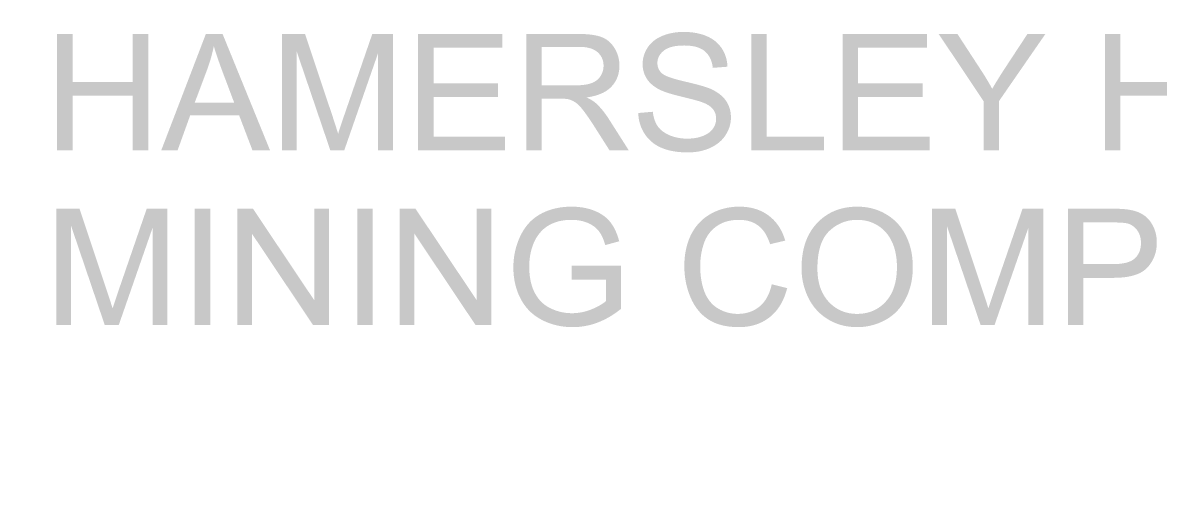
# Paper-space layout 'A2' of a CAD drawing. Header units: millimetres. Extents: x 0 to 594, y 0 to 420.
# Drawn here: x 499.48 to 515.32, y 25.73 to 32.16 of the extents above; entities that cross this region are included whole.
import ezdxf
from ezdxf.enums import TextEntityAlignment as Align

# ---------------------------------------------------------------- set-up
doc = ezdxf.new("R2010")
doc.units = ezdxf.units.MM
doc.header["$MEASUREMENT"] = 0
doc.layers.add('G_Border', color=7, linetype='Continuous', lineweight=18)
doc.styles.add('Style-ISO3098B', font='ISO3098B.shx')
doc.linetypes.add('Optic Underground', pattern='A,-118.110236,216.535433,-118.110236,216.535433,-216.535433,[1,dgnlstyle.shx,S=1.562305,R=0,X=0,Y=0],-98.425197', length=984.251969)

# ---------------------------------------------------------------- blocks, each defined once
blk = doc.blocks.new('*U4')
at = {"layer": 'G_Border', "linetype": 'Continuous', "lineweight": 25}
h = blk.add_hatch(color=230, dxfattribs=at)
edge = h.paths.add_edge_path()
edge.add_line((-10.634, -1.126), (-10.348, -1.126))
edge.add_line((-10.348, -1.126), (-10.348, 0.789))
edge.add_line((-10.348, 0.789), (-9.697, -1.126))
edge.add_line((-9.697, -1.126), (-9.428, -1.126))
edge.add_line((-9.428, -1.126), (-8.772, 0.757))
edge.add_line((-8.772, 0.757), (-8.772, -1.126))
edge.add_line((-8.772, -1.126), (-8.485, -1.126))
edge.add_line((-8.485, -1.126), (-8.485, 1.124))
edge.add_line((-8.485, 1.124), (-8.886, 1.124))
edge.add_line((-8.886, 1.124), (-9.426, -0.442))
edge.add_spline(control_points=[(-9.426, -0.442), (-9.508, -0.68), (-9.546, -0.803)], knot_values=[0, 0, 0, 1, 1, 1], degree=2, periodic=0)
edge.add_spline(control_points=[(-9.546, -0.803), (-9.58, -0.692), (-9.654, -0.469)], knot_values=[0, 0, 0, 1, 1, 1], degree=2, periodic=0)
edge.add_line((-9.654, -0.469), (-10.187, 1.124))
edge.add_line((-10.187, 1.124), (-10.634, 1.124))
edge.add_line((-10.634, 1.124), (-10.634, -1.126))
at = {"layer": 'G_Border', "linetype": 'Continuous', "lineweight": 25, "extrusion": (0, 0, -1)}
for points in [[(5.363, -1.126), (5.363, 1.124), (5.647, 1.124), (5.647, -0.643), (6.831, 1.124), (7.136, 1.124), (7.136, -1.126), (6.851, -1.126), (6.851, 0.641), (5.667, -1.126)], [(2.219, -1.126), (2.219, 1.124), (2.504, 1.124), (2.504, -0.643), (3.688, 1.124), (3.992, 1.124), (3.992, -1.126), (3.708, -1.126), (3.708, 0.641), (2.524, -1.126)]]:
    blk.add_hatch(color=230, dxfattribs=at).paths.add_polyline_path(points)
at = {"layer": 'G_Border', "linetype": 'Continuous', "lineweight": 25}
h = blk.add_hatch(color=230, dxfattribs=at)
edge = h.paths.add_edge_path()
edge.add_line((-0.665, -0.245), (-0.005, -0.245))
edge.add_line((-0.005, -0.245), (-0.005, -0.662))
edge.add_spline(control_points=[(-0.005, -0.662), (-0.1, -0.746), (-0.284, -0.821)], knot_values=[0, 0, 0, 1, 1, 1], degree=2, periodic=0)
edge.add_spline(control_points=[(-0.284, -0.821), (-0.468, -0.895), (-0.662, -0.895)], knot_values=[0, 0, 0, 1, 1, 1], degree=2, periodic=0)
edge.add_spline(control_points=[(-0.662, -0.895), (-0.884, -0.895), (-1.082, -0.797)], knot_values=[0, 0, 0, 1, 1, 1], degree=2, periodic=0)
edge.add_spline(control_points=[(-1.082, -0.797), (-1.28, -0.698), (-1.383, -0.496)], knot_values=[0, 0, 0, 1, 1, 1], degree=2, periodic=0)
edge.add_spline(control_points=[(-1.383, -0.496), (-1.487, -0.293), (-1.487, 0.007)], knot_values=[0, 0, 0, 1, 1, 1], degree=2, periodic=0)
edge.add_spline(control_points=[(-1.487, 0.007), (-1.487, 0.251), (-1.401, 0.46)], knot_values=[0, 0, 0, 1, 1, 1], degree=2, periodic=0)
edge.add_spline(control_points=[(-1.401, 0.46), (-1.35, 0.581), (-1.259, 0.682)], knot_values=[0, 0, 0, 1, 1, 1], degree=2, periodic=0)
edge.add_spline(control_points=[(-1.259, 0.682), (-1.168, 0.783), (-1.019, 0.846)], knot_values=[0, 0, 0, 1, 1, 1], degree=2, periodic=0)
edge.add_spline(control_points=[(-1.019, 0.846), (-0.87, 0.908), (-0.666, 0.908)], knot_values=[0, 0, 0, 1, 1, 1], degree=2, periodic=0)
edge.add_spline(control_points=[(-0.666, 0.908), (-0.496, 0.908), (-0.356, 0.849)], knot_values=[0, 0, 0, 1, 1, 1], degree=2, periodic=0)
edge.add_spline(control_points=[(-0.356, 0.849), (-0.217, 0.789), (-0.142, 0.691)], knot_values=[0, 0, 0, 1, 1, 1], degree=2, periodic=0)
edge.add_spline(control_points=[(-0.142, 0.691), (-0.066, 0.593), (-0.016, 0.421)], knot_values=[0, 0, 0, 1, 1, 1], degree=2, periodic=0)
edge.add_line((-0.016, 0.421), (0.253, 0.494))
edge.add_spline(control_points=[(0.253, 0.494), (0.194, 0.722), (0.082, 0.863)], knot_values=[0, 0, 0, 1, 1, 1], degree=2, periodic=0)
edge.add_spline(control_points=[(0.082, 0.863), (-0.03, 1.005), (-0.227, 1.084)], knot_values=[0, 0, 0, 1, 1, 1], degree=2, periodic=0)
edge.add_spline(control_points=[(-0.227, 1.084), (-0.424, 1.163), (-0.668, 1.163)], knot_values=[0, 0, 0, 1, 1, 1], degree=2, periodic=0)
edge.add_spline(control_points=[(-0.668, 1.163), (-1.004, 1.163), (-1.261, 1.025)], knot_values=[0, 0, 0, 1, 1, 1], degree=2, periodic=0)
edge.add_spline(control_points=[(-1.261, 1.025), (-1.519, 0.887), (-1.656, 0.602)], knot_values=[0, 0, 0, 1, 1, 1], degree=2, periodic=0)
edge.add_spline(control_points=[(-1.656, 0.602), (-1.794, 0.317), (-1.794, -0.011)], knot_values=[0, 0, 0, 1, 1, 1], degree=2, periodic=0)
edge.add_spline(control_points=[(-1.794, -0.011), (-1.794, -0.343), (-1.656, -0.611)], knot_values=[0, 0, 0, 1, 1, 1], degree=2, periodic=0)
edge.add_spline(control_points=[(-1.656, -0.611), (-1.518, -0.88), (-1.247, -1.022)], knot_values=[0, 0, 0, 1, 1, 1], degree=2, periodic=0)
edge.add_spline(control_points=[(-1.247, -1.022), (-0.976, -1.164), (-0.645, -1.164)], knot_values=[0, 0, 0, 1, 1, 1], degree=2, periodic=0)
edge.add_spline(control_points=[(-0.645, -1.164), (-0.399, -1.164), (-0.166, -1.076)], knot_values=[0, 0, 0, 1, 1, 1], degree=2, periodic=0)
edge.add_spline(control_points=[(-0.166, -1.076), (0.067, -0.988), (0.286, -0.813)], knot_values=[0, 0, 0, 1, 1, 1], degree=2, periodic=0)
edge.add_line((0.286, -0.813), (0.286, 0.021))
edge.add_line((0.286, 0.021), (-0.665, 0.021))
edge.add_line((-0.665, 0.021), (-0.665, -0.245))
h = blk.add_hatch(color=230, dxfattribs=at)
edge = h.paths.add_edge_path()
edge.add_spline(control_points=[(3.204, -0.336), (3.142, -0.62), (2.969, -0.764)], knot_values=[0, 0, 0, 1, 1, 1], degree=2, periodic=0)
edge.add_spline(control_points=[(2.969, -0.764), (2.795, -0.908), (2.545, -0.908)], knot_values=[0, 0, 0, 1, 1, 1], degree=2, periodic=0)
edge.add_spline(control_points=[(2.545, -0.908), (2.34, -0.908), (2.163, -0.803)], knot_values=[0, 0, 0, 1, 1, 1], degree=2, periodic=0)
edge.add_spline(control_points=[(2.163, -0.803), (1.987, -0.697), (1.903, -0.483)], knot_values=[0, 0, 0, 1, 1, 1], degree=2, periodic=0)
edge.add_spline(control_points=[(1.903, -0.483), (1.82, -0.269), (1.82, 0.018)], knot_values=[0, 0, 0, 1, 1, 1], degree=2, periodic=0)
edge.add_spline(control_points=[(1.82, 0.018), (1.82, 0.24), (1.89, 0.45)], knot_values=[0, 0, 0, 1, 1, 1], degree=2, periodic=0)
edge.add_spline(control_points=[(1.89, 0.45), (1.961, 0.659), (2.135, 0.783)], knot_values=[0, 0, 0, 1, 1, 1], degree=2, periodic=0)
edge.add_spline(control_points=[(2.135, 0.783), (2.309, 0.908), (2.569, 0.908)], knot_values=[0, 0, 0, 1, 1, 1], degree=2, periodic=0)
edge.add_spline(control_points=[(2.569, 0.908), (2.795, 0.908), (2.944, 0.796)], knot_values=[0, 0, 0, 1, 1, 1], degree=2, periodic=0)
edge.add_spline(control_points=[(2.944, 0.796), (3.093, 0.684), (3.171, 0.438)], knot_values=[0, 0, 0, 1, 1, 1], degree=2, periodic=0)
edge.add_line((3.171, 0.438), (3.464, 0.507))
edge.add_spline(control_points=[(3.464, 0.507), (3.374, 0.819), (3.143, 0.991)], knot_values=[0, 0, 0, 1, 1, 1], degree=2, periodic=0)
edge.add_spline(control_points=[(3.143, 0.991), (2.913, 1.163), (2.575, 1.163)], knot_values=[0, 0, 0, 1, 1, 1], degree=2, periodic=0)
edge.add_spline(control_points=[(2.575, 1.163), (2.277, 1.163), (2.029, 1.027)], knot_values=[0, 0, 0, 1, 1, 1], degree=2, periodic=0)
edge.add_spline(control_points=[(2.029, 1.027), (1.781, 0.891), (1.647, 0.63)], knot_values=[0, 0, 0, 1, 1, 1], degree=2, periodic=0)
edge.add_spline(control_points=[(1.647, 0.63), (1.513, 0.368), (1.513, 0.016)], knot_values=[0, 0, 0, 1, 1, 1], degree=2, periodic=0)
edge.add_spline(control_points=[(1.513, 0.016), (1.513, -0.306), (1.632, -0.587)], knot_values=[0, 0, 0, 1, 1, 1], degree=2, periodic=0)
edge.add_spline(control_points=[(1.632, -0.587), (1.751, -0.868), (1.978, -1.016)], knot_values=[0, 0, 0, 1, 1, 1], degree=2, periodic=0)
edge.add_spline(control_points=[(1.978, -1.016), (2.206, -1.164), (2.57, -1.164)], knot_values=[0, 0, 0, 1, 1, 1], degree=2, periodic=0)
edge.add_spline(control_points=[(2.57, -1.164), (2.922, -1.164), (3.165, -0.971)], knot_values=[0, 0, 0, 1, 1, 1], degree=2, periodic=0)
edge.add_spline(control_points=[(3.165, -0.971), (3.408, -0.779), (3.502, -0.411)], knot_values=[0, 0, 0, 1, 1, 1], degree=2, periodic=0)
edge.add_line((3.502, -0.411), (3.204, -0.336))
h = blk.add_hatch(color=230, dxfattribs=at)
edge = h.paths.add_edge_path()
edge.add_spline(control_points=[(3.78, -0.03), (3.78, -0.326), (3.909, -0.592)], knot_values=[0, 0, 0, 1, 1, 1], degree=2, periodic=0)
edge.add_spline(control_points=[(3.909, -0.592), (4.038, -0.857), (4.288, -1.011)], knot_values=[0, 0, 0, 1, 1, 1], degree=2, periodic=0)
edge.add_spline(control_points=[(4.288, -1.011), (4.538, -1.164), (4.856, -1.164)], knot_values=[0, 0, 0, 1, 1, 1], degree=2, periodic=0)
edge.add_spline(control_points=[(4.856, -1.164), (5.149, -1.164), (5.402, -1.025)], knot_values=[0, 0, 0, 1, 1, 1], degree=2, periodic=0)
edge.add_spline(control_points=[(5.402, -1.025), (5.656, -0.886), (5.794, -0.616)], knot_values=[0, 0, 0, 1, 1, 1], degree=2, periodic=0)
edge.add_spline(control_points=[(5.794, -0.616), (5.932, -0.346), (5.932, -0.004)], knot_values=[0, 0, 0, 1, 1, 1], degree=2, periodic=0)
edge.add_spline(control_points=[(5.932, -0.004), (5.932, 0.333), (5.801, 0.599)], knot_values=[0, 0, 0, 1, 1, 1], degree=2, periodic=0)
edge.add_spline(control_points=[(5.801, 0.599), (5.669, 0.866), (5.419, 1.014)], knot_values=[0, 0, 0, 1, 1, 1], degree=2, periodic=0)
edge.add_spline(control_points=[(5.419, 1.014), (5.169, 1.163), (4.857, 1.163)], knot_values=[0, 0, 0, 1, 1, 1], degree=2, periodic=0)
edge.add_spline(control_points=[(4.857, 1.163), (4.382, 1.163), (4.081, 0.846)], knot_values=[0, 0, 0, 1, 1, 1], degree=2, periodic=0)
edge.add_spline(control_points=[(4.081, 0.846), (3.78, 0.53), (3.78, -0.03)], knot_values=[0, 0, 0, 1, 1, 1], degree=2, periodic=0)
edge = h.paths.add_edge_path(flags=16)
edge.add_spline(control_points=[(4.087, -0.034), (4.087, 0.474), (4.315, 0.691)], knot_values=[0, 0, 0, 1, 1, 1], degree=2, periodic=0)
edge.add_spline(control_points=[(4.315, 0.691), (4.543, 0.908), (4.859, 0.908)], knot_values=[0, 0, 0, 1, 1, 1], degree=2, periodic=0)
edge.add_spline(control_points=[(4.859, 0.908), (5.082, 0.908), (5.26, 0.795)], knot_values=[0, 0, 0, 1, 1, 1], degree=2, periodic=0)
edge.add_spline(control_points=[(5.26, 0.795), (5.439, 0.682), (5.532, 0.477)], knot_values=[0, 0, 0, 1, 1, 1], degree=2, periodic=0)
edge.add_spline(control_points=[(5.532, 0.477), (5.625, 0.273), (5.625, -0.002)], knot_values=[0, 0, 0, 1, 1, 1], degree=2, periodic=0)
edge.add_spline(control_points=[(5.625, -0.002), (5.625, -0.436), (5.408, -0.672)], knot_values=[0, 0, 0, 1, 1, 1], degree=2, periodic=0)
edge.add_spline(control_points=[(5.408, -0.672), (5.191, -0.908), (4.854, -0.908)], knot_values=[0, 0, 0, 1, 1, 1], degree=2, periodic=0)
edge.add_spline(control_points=[(4.854, -0.908), (4.524, -0.908), (4.306, -0.675)], knot_values=[0, 0, 0, 1, 1, 1], degree=2, periodic=0)
edge.add_spline(control_points=[(4.306, -0.675), (4.087, -0.441), (4.087, -0.034)], knot_values=[0, 0, 0, 1, 1, 1], degree=2, periodic=0)
h = blk.add_hatch(color=230, dxfattribs=at)
edge = h.paths.add_edge_path()
edge.add_line((6.306, -1.126), (6.592, -1.126))
edge.add_line((6.592, -1.126), (6.592, 0.789))
edge.add_line((6.592, 0.789), (7.244, -1.126))
edge.add_line((7.244, -1.126), (7.512, -1.126))
edge.add_line((7.512, -1.126), (8.168, 0.757))
edge.add_line((8.168, 0.757), (8.168, -1.126))
edge.add_line((8.168, -1.126), (8.455, -1.126))
edge.add_line((8.455, -1.126), (8.455, 1.124))
edge.add_line((8.455, 1.124), (8.055, 1.124))
edge.add_line((8.055, 1.124), (7.514, -0.442))
edge.add_spline(control_points=[(7.514, -0.442), (7.432, -0.68), (7.394, -0.803)], knot_values=[0, 0, 0, 1, 1, 1], degree=2, periodic=0)
edge.add_spline(control_points=[(7.394, -0.803), (7.36, -0.692), (7.286, -0.469)], knot_values=[0, 0, 0, 1, 1, 1], degree=2, periodic=0)
edge.add_line((7.286, -0.469), (6.753, 1.124))
edge.add_line((6.753, 1.124), (6.306, 1.124))
edge.add_line((6.306, 1.124), (6.306, -1.126))
h = blk.add_hatch(color=230, dxfattribs=at)
edge = h.paths.add_edge_path()
edge.add_spline(control_points=[(9.809, -0.212), (10.286, -0.212), (10.469, -0.013)], knot_values=[0, 0, 0, 1, 1, 1], degree=2, periodic=0)
edge.add_spline(control_points=[(10.469, -0.013), (10.652, 0.186), (10.652, 0.473)], knot_values=[0, 0, 0, 1, 1, 1], degree=2, periodic=0)
edge.add_spline(control_points=[(10.652, 0.473), (10.652, 0.64), (10.583, 0.78)], knot_values=[0, 0, 0, 1, 1, 1], degree=2, periodic=0)
edge.add_spline(control_points=[(10.583, 0.78), (10.515, 0.92), (10.403, 0.997)], knot_values=[0, 0, 0, 1, 1, 1], degree=2, periodic=0)
edge.add_spline(control_points=[(10.403, 0.997), (10.291, 1.075), (10.125, 1.102)], knot_values=[0, 0, 0, 1, 1, 1], degree=2, periodic=0)
edge.add_spline(control_points=[(10.125, 1.102), (10.007, 1.124), (9.782, 1.124)], knot_values=[0, 0, 0, 1, 1, 1], degree=2, periodic=0)
edge.add_line((9.782, 1.124), (8.933, 1.124))
edge.add_line((8.933, 1.124), (8.933, -1.126))
edge.add_line((8.933, -1.126), (9.232, -1.126))
edge.add_line((9.232, -1.126), (9.232, -0.212))
edge.add_line((9.232, -0.212), (9.809, -0.212))
edge = h.paths.add_edge_path(flags=16)
edge.add_spline(control_points=[(9.807, 0.858), (10.01, 0.858), (10.085, 0.838)], knot_values=[0, 0, 0, 1, 1, 1], degree=2, periodic=0)
edge.add_spline(control_points=[(10.085, 0.838), (10.202, 0.806), (10.273, 0.705)], knot_values=[0, 0, 0, 1, 1, 1], degree=2, periodic=0)
edge.add_spline(control_points=[(10.273, 0.705), (10.345, 0.605), (10.345, 0.463)], knot_values=[0, 0, 0, 1, 1, 1], degree=2, periodic=0)
edge.add_spline(control_points=[(10.345, 0.463), (10.345, 0.269), (10.223, 0.161)], knot_values=[0, 0, 0, 1, 1, 1], degree=2, periodic=0)
edge.add_spline(control_points=[(10.223, 0.161), (10.102, 0.054), (9.813, 0.054)], knot_values=[0, 0, 0, 1, 1, 1], degree=2, periodic=0)
edge.add_line((9.813, 0.054), (9.232, 0.054))
edge.add_line((9.232, 0.054), (9.232, 0.858))
edge.add_line((9.232, 0.858), (9.807, 0.858))
at = {"layer": 'G_Border', "color": 230, "linetype": 'Continuous', "lineweight": 25, "extrusion": (0, 0, -1)}
for points in [[(7.956, -1.126), (7.657, -1.126), (7.956, 1.124), (7.657, 1.124)], [(4.812, -1.126), (4.514, -1.126), (4.812, 1.124), (4.514, 1.124)]]:
    blk.add_solid(points, dxfattribs=at)
blk = doc.blocks.new('*U5')
at = {"layer": 'G_Border', "linetype": 'Continuous', "lineweight": 25, "extrusion": (0, 0, -1)}
for points in [[(18.989, -1.126), (18.989, 1.124), (19.288, 1.124), (19.288, 0.199), (20.454, 0.199), (20.454, 1.124), (20.752, 1.124), (20.752, -1.126), (20.454, -1.126), (20.454, -0.066), (19.288, -0.066), (19.288, -1.126)], [(12.09, -1.126), (12.09, -0.86), (13.472, -0.86), (13.472, -0.096), (12.226, -0.096), (12.226, 0.17), (13.472, 0.17), (13.472, 0.858), (12.142, 0.858), (12.142, 1.124), (13.771, 1.124), (13.771, -1.126)], [(5.918, -1.126), (5.918, -0.86), (7.026, -0.86), (7.026, 1.124), (7.324, 1.124), (7.324, -1.126)], [(3.877, -1.126), (3.877, -0.86), (5.26, -0.86), (5.26, -0.096), (4.013, -0.096), (4.013, 0.17), (5.26, 0.17), (5.26, 0.858), (3.929, 0.858), (3.929, 1.124), (5.558, 1.124), (5.558, -1.126)], [(-1.278, -1.126), (-1.278, 1.124), (-0.979, 1.124), (-0.979, 0.199), (0.187, 0.199), (0.187, 1.124), (0.485, 1.124), (0.485, -1.126), (0.187, -1.126), (0.187, -0.066), (-0.979, -0.066), (-0.979, -1.126)]]:
    blk.add_hatch(color=230, dxfattribs=at).paths.add_polyline_path(points)
h = blk.add_hatch(color=230, dxfattribs=at)
h.paths.add_polyline_path([(16.633, -1.126), (17.552, 1.124), (17.875, 1.124), (18.739, -1.126), (18.423, -1.126), (18.177, -0.445), (17.233, -0.445), (16.973, -1.126)])
edge = h.paths.add_edge_path(flags=16)
edge.add_spline(control_points=[(17.563, 0.421), (17.668, 0.706), (17.721, 0.887)], knot_values=[0, 0, 0, 1, 1, 1], degree=2, periodic=0)
edge.add_spline(control_points=[(17.721, 0.887), (17.766, 0.671), (17.842, 0.457)], knot_values=[0, 0, 0, 1, 1, 1], degree=2, periodic=0)
edge.add_line((17.842, 0.457), (18.091, -0.204))
edge.add_line((18.091, -0.204), (17.327, -0.204))
edge.add_line((17.327, -0.204), (17.563, 0.421))
at = {"layer": 'G_Border', "linetype": 'Continuous', "lineweight": 25}
h = blk.add_hatch(color=230, dxfattribs=at)
edge = h.paths.add_edge_path()
edge.add_line((-16.405, -1.126), (-16.119, -1.126))
edge.add_line((-16.119, -1.126), (-16.119, 0.789))
edge.add_line((-16.119, 0.789), (-15.467, -1.126))
edge.add_line((-15.467, -1.126), (-15.199, -1.126))
edge.add_line((-15.199, -1.126), (-14.543, 0.757))
edge.add_line((-14.543, 0.757), (-14.543, -1.126))
edge.add_line((-14.543, -1.126), (-14.256, -1.126))
edge.add_line((-14.256, -1.126), (-14.256, 1.124))
edge.add_line((-14.256, 1.124), (-14.656, 1.124))
edge.add_line((-14.656, 1.124), (-15.197, -0.442))
edge.add_spline(control_points=[(-15.197, -0.442), (-15.278, -0.68), (-15.317, -0.803)], knot_values=[0, 0, 0, 1, 1, 1], degree=2, periodic=0)
edge.add_spline(control_points=[(-15.317, -0.803), (-15.351, -0.692), (-15.424, -0.469)], knot_values=[0, 0, 0, 1, 1, 1], degree=2, periodic=0)
edge.add_line((-15.424, -0.469), (-15.957, 1.124))
edge.add_line((-15.957, 1.124), (-16.405, 1.124))
edge.add_line((-16.405, 1.124), (-16.405, -1.126))
h = blk.add_hatch(color=230, dxfattribs=at)
edge = h.paths.add_edge_path()
edge.add_spline(control_points=[(-11.032, -0.126), (-10.916, -0.126), (-10.866, -0.137)], knot_values=[0, 0, 0, 1, 1, 1], degree=2, periodic=0)
edge.add_spline(control_points=[(-10.866, -0.137), (-10.797, -0.154), (-10.73, -0.197)], knot_values=[0, 0, 0, 1, 1, 1], degree=2, periodic=0)
edge.add_spline(control_points=[(-10.73, -0.197), (-10.663, -0.241), (-10.579, -0.348)], knot_values=[0, 0, 0, 1, 1, 1], degree=2, periodic=0)
edge.add_spline(control_points=[(-10.579, -0.348), (-10.495, -0.455), (-10.364, -0.658)], knot_values=[0, 0, 0, 1, 1, 1], degree=2, periodic=0)
edge.add_line((-10.364, -0.658), (-10.066, -1.126))
edge.add_line((-10.066, -1.126), (-9.694, -1.126))
edge.add_line((-9.694, -1.126), (-10.084, -0.514))
edge.add_spline(control_points=[(-10.084, -0.514), (-10.2, -0.334), (-10.33, -0.214)], knot_values=[0, 0, 0, 1, 1, 1], degree=2, periodic=0)
edge.add_spline(control_points=[(-10.33, -0.214), (-10.392, -0.159), (-10.51, -0.102)], knot_values=[0, 0, 0, 1, 1, 1], degree=2, periodic=0)
edge.add_spline(control_points=[(-10.51, -0.102), (-10.186, -0.058), (-10.031, 0.106)], knot_values=[0, 0, 0, 1, 1, 1], degree=2, periodic=0)
edge.add_spline(control_points=[(-10.031, 0.106), (-9.876, 0.27), (-9.876, 0.51)], knot_values=[0, 0, 0, 1, 1, 1], degree=2, periodic=0)
edge.add_spline(control_points=[(-9.876, 0.51), (-9.876, 0.696), (-9.97, 0.849)], knot_values=[0, 0, 0, 1, 1, 1], degree=2, periodic=0)
edge.add_spline(control_points=[(-9.97, 0.849), (-10.063, 1.003), (-10.22, 1.063)], knot_values=[0, 0, 0, 1, 1, 1], degree=2, periodic=0)
edge.add_spline(control_points=[(-10.22, 1.063), (-10.376, 1.124), (-10.677, 1.124)], knot_values=[0, 0, 0, 1, 1, 1], degree=2, periodic=0)
edge.add_line((-10.677, 1.124), (-11.675, 1.124))
edge.add_line((-11.675, 1.124), (-11.675, -1.126))
edge.add_line((-11.675, -1.126), (-11.377, -1.126))
edge.add_line((-11.377, -1.126), (-11.377, -0.126))
edge.add_line((-11.377, -0.126), (-11.032, -0.126))
edge = h.paths.add_edge_path(flags=16)
edge.add_spline(control_points=[(-10.665, 0.875), (-10.415, 0.875), (-10.299, 0.772)], knot_values=[0, 0, 0, 1, 1, 1], degree=2, periodic=0)
edge.add_spline(control_points=[(-10.299, 0.772), (-10.183, 0.669), (-10.183, 0.51)], knot_values=[0, 0, 0, 1, 1, 1], degree=2, periodic=0)
edge.add_spline(control_points=[(-10.183, 0.51), (-10.183, 0.401), (-10.243, 0.308)], knot_values=[0, 0, 0, 1, 1, 1], degree=2, periodic=0)
edge.add_spline(control_points=[(-10.243, 0.308), (-10.303, 0.215), (-10.418, 0.173)], knot_values=[0, 0, 0, 1, 1, 1], degree=2, periodic=0)
edge.add_spline(control_points=[(-10.418, 0.173), (-10.533, 0.131), (-10.737, 0.131)], knot_values=[0, 0, 0, 1, 1, 1], degree=2, periodic=0)
edge.add_line((-10.737, 0.131), (-11.377, 0.131))
edge.add_line((-11.377, 0.131), (-11.377, 0.875))
edge.add_line((-11.377, 0.875), (-10.665, 0.875))
h = blk.add_hatch(color=230, dxfattribs=at)
edge = h.paths.add_edge_path()
edge.add_spline(control_points=[(-9.511, -0.403), (-9.505, -0.628), (-9.387, -0.807)], knot_values=[0, 0, 0, 1, 1, 1], degree=2, periodic=0)
edge.add_spline(control_points=[(-9.387, -0.807), (-9.27, -0.986), (-9.063, -1.075)], knot_values=[0, 0, 0, 1, 1, 1], degree=2, periodic=0)
edge.add_spline(control_points=[(-9.063, -1.075), (-8.857, -1.164), (-8.551, -1.164)], knot_values=[0, 0, 0, 1, 1, 1], degree=2, periodic=0)
edge.add_spline(control_points=[(-8.551, -1.164), (-8.31, -1.164), (-8.117, -1.076)], knot_values=[0, 0, 0, 1, 1, 1], degree=2, periodic=0)
edge.add_spline(control_points=[(-8.117, -1.076), (-7.925, -0.988), (-7.822, -0.829)], knot_values=[0, 0, 0, 1, 1, 1], degree=2, periodic=0)
edge.add_spline(control_points=[(-7.822, -0.829), (-7.719, -0.67), (-7.719, -0.49)], knot_values=[0, 0, 0, 1, 1, 1], degree=2, periodic=0)
edge.add_spline(control_points=[(-7.719, -0.49), (-7.719, -0.309), (-7.812, -0.17)], knot_values=[0, 0, 0, 1, 1, 1], degree=2, periodic=0)
edge.add_spline(control_points=[(-7.812, -0.17), (-7.906, -0.032), (-8.102, 0.059)], knot_values=[0, 0, 0, 1, 1, 1], degree=2, periodic=0)
edge.add_spline(control_points=[(-8.102, 0.059), (-8.237, 0.12), (-8.602, 0.203)], knot_values=[0, 0, 0, 1, 1, 1], degree=2, periodic=0)
edge.add_spline(control_points=[(-8.602, 0.203), (-8.966, 0.285), (-9.053, 0.363)], knot_values=[0, 0, 0, 1, 1, 1], degree=2, periodic=0)
edge.add_spline(control_points=[(-9.053, 0.363), (-9.141, 0.441), (-9.141, 0.563)], knot_values=[0, 0, 0, 1, 1, 1], degree=2, periodic=0)
edge.add_spline(control_points=[(-9.141, 0.563), (-9.141, 0.703), (-9.016, 0.802)], knot_values=[0, 0, 0, 1, 1, 1], degree=2, periodic=0)
edge.add_spline(control_points=[(-9.016, 0.802), (-8.892, 0.901), (-8.621, 0.901)], knot_values=[0, 0, 0, 1, 1, 1], degree=2, periodic=0)
edge.add_spline(control_points=[(-8.621, 0.901), (-8.36, 0.901), (-8.227, 0.792)], knot_values=[0, 0, 0, 1, 1, 1], degree=2, periodic=0)
edge.add_spline(control_points=[(-8.227, 0.792), (-8.094, 0.682), (-8.07, 0.469)], knot_values=[0, 0, 0, 1, 1, 1], degree=2, periodic=0)
edge.add_line((-8.07, 0.469), (-7.786, 0.491))
edge.add_spline(control_points=[(-7.786, 0.491), (-7.793, 0.689), (-7.896, 0.845)], knot_values=[0, 0, 0, 1, 1, 1], degree=2, periodic=0)
edge.add_spline(control_points=[(-7.896, 0.845), (-8, 1.002), (-8.191, 1.083)], knot_values=[0, 0, 0, 1, 1, 1], degree=2, periodic=0)
edge.add_spline(control_points=[(-8.191, 1.083), (-8.383, 1.163), (-8.633, 1.163)], knot_values=[0, 0, 0, 1, 1, 1], degree=2, periodic=0)
edge.add_spline(control_points=[(-8.633, 1.163), (-8.861, 1.163), (-9.047, 1.086)], knot_values=[0, 0, 0, 1, 1, 1], degree=2, periodic=0)
edge.add_spline(control_points=[(-9.047, 1.086), (-9.233, 1.01), (-9.33, 0.861)], knot_values=[0, 0, 0, 1, 1, 1], degree=2, periodic=0)
edge.add_spline(control_points=[(-9.33, 0.861), (-9.427, 0.713), (-9.427, 0.543)], knot_values=[0, 0, 0, 1, 1, 1], degree=2, periodic=0)
edge.add_spline(control_points=[(-9.427, 0.543), (-9.427, 0.388), (-9.348, 0.262)], knot_values=[0, 0, 0, 1, 1, 1], degree=2, periodic=0)
edge.add_spline(control_points=[(-9.348, 0.262), (-9.269, 0.137), (-9.108, 0.053)], knot_values=[0, 0, 0, 1, 1, 1], degree=2, periodic=0)
edge.add_spline(control_points=[(-9.108, 0.053), (-8.983, -0.013), (-8.672, -0.088)], knot_values=[0, 0, 0, 1, 1, 1], degree=2, periodic=0)
edge.add_spline(control_points=[(-8.672, -0.088), (-8.36, -0.162), (-8.269, -0.198)], knot_values=[0, 0, 0, 1, 1, 1], degree=2, periodic=0)
edge.add_spline(control_points=[(-8.269, -0.198), (-8.127, -0.251), (-8.066, -0.33)], knot_values=[0, 0, 0, 1, 1, 1], degree=2, periodic=0)
edge.add_spline(control_points=[(-8.066, -0.33), (-8.005, -0.41), (-8.005, -0.515)], knot_values=[0, 0, 0, 1, 1, 1], degree=2, periodic=0)
edge.add_spline(control_points=[(-8.005, -0.515), (-8.005, -0.62), (-8.069, -0.708)], knot_values=[0, 0, 0, 1, 1, 1], degree=2, periodic=0)
edge.add_spline(control_points=[(-8.069, -0.708), (-8.133, -0.797), (-8.263, -0.847)], knot_values=[0, 0, 0, 1, 1, 1], degree=2, periodic=0)
edge.add_spline(control_points=[(-8.263, -0.847), (-8.394, -0.898), (-8.564, -0.898)], knot_values=[0, 0, 0, 1, 1, 1], degree=2, periodic=0)
edge.add_spline(control_points=[(-8.564, -0.898), (-8.756, -0.898), (-8.91, -0.831)], knot_values=[0, 0, 0, 1, 1, 1], degree=2, periodic=0)
edge.add_spline(control_points=[(-8.91, -0.831), (-9.064, -0.764), (-9.137, -0.656)], knot_values=[0, 0, 0, 1, 1, 1], degree=2, periodic=0)
edge.add_spline(control_points=[(-9.137, -0.656), (-9.21, -0.548), (-9.23, -0.379)], knot_values=[0, 0, 0, 1, 1, 1], degree=2, periodic=0)
edge.add_line((-9.23, -0.379), (-9.511, -0.403))
h = blk.add_hatch(color=230, dxfattribs=at)
edge = h.paths.add_edge_path()
edge.add_line((-2.833, -1.126), (-2.534, -1.126))
edge.add_line((-2.534, -1.126), (-2.534, -0.173))
edge.add_line((-2.534, -0.173), (-1.636, 1.124))
edge.add_line((-1.636, 1.124), (-1.983, 1.124))
edge.add_line((-1.983, 1.124), (-2.419, 0.462))
edge.add_spline(control_points=[(-2.419, 0.462), (-2.563, 0.241), (-2.665, 0.064)], knot_values=[0, 0, 0, 1, 1, 1], degree=2, periodic=0)
edge.add_spline(control_points=[(-2.665, 0.064), (-2.77, 0.256), (-2.895, 0.445)], knot_values=[0, 0, 0, 1, 1, 1], degree=2, periodic=0)
edge.add_line((-2.895, 0.445), (-3.338, 1.124))
edge.add_line((-3.338, 1.124), (-3.701, 1.124))
edge.add_line((-3.701, 1.124), (-2.833, -0.173))
edge.add_line((-2.833, -0.173), (-2.833, -1.126))
blk = doc.blocks.new('*U7')
at = {"layer": 'G_Border', "color": 230, "linetype": 'Continuous', "lineweight": 25, "xscale": 1.111111111111074, "yscale": 1.111111111111074, "zscale": 1.111111111111074}
for name, p in [('*U5', (11.259, 0.001)), ('*U4', (0, -3.749))]:
    blk.add_blockref(name, p, dxfattribs=at)
blk = doc.blocks.new('RTA2')
at = {"layer": 'G_Border', "color": 7, "linetype": 'Continuous', "lineweight": 18}
blk.add_3dface([(0, 0), (594, 0), (594, 420), (0, 420)], dxfattribs=at)
at = {"layer": 'G_Border', "color": 30, "linetype": 'Continuous', "lineweight": 50}
blk.add_3dface([(5, 5), (589, 5), (589, 415), (5, 415)], dxfattribs=at)
at = {"layer": 'G_Border', "color": 230, "linetype": 'Continuous', "lineweight": 25}
blk.add_3dface([(8.6, 8.6), (585.4, 8.6), (585.4, 411.4), (8.6, 411.4)], dxfattribs=at)
at = {"layer": 'G_Border', "color": 230, "linetype": 'Continuous', "lineweight": 25, "xscale": 0.6480000000000162, "yscale": 0.6480000000000162, "zscale": 0.6480000000000162}
blk.add_blockref('*U7', (507.601, 31.191), dxfattribs=at)
at = {"layer": 'G_Border', "color": 7, "linetype": 'Continuous', "lineweight": 25, "style": 'Style-ISO3098B'}
for tag, height, p in [('110 Ref1', 1.8, (16.7, 36.5)), ('026 Rev1', 1.8, (98.501, 36.5)), ('027 By1', 1.8, (104.261, 36.5)), ('028 Date1', 1.8, (112.901, 36.5)), ('029 Description1', 1.8, (128.021, 36.5)), ('030 Ckd1', 1.8, (207.221, 36.5)), ('031 App1', 1.8, (214.421, 36.5)), ('068 Rev8', 1.8, (225.221, 36.5)), ('069 By8', 1.8, (230.981, 36.5)), ('070 Date8', 1.8, (239.621, 36.5)), ('071 Description8', 1.8, (254.741, 36.5)), ('072 Ckd8', 1.8, (333.941, 36.5)), ('073 App8', 1.8, (341.141, 36.5)), ('009 Drawn', 1.8, (399.46, 36.5)), ('010 Drawn Date', 1.8, (421.06, 36.5)), ('111 Ref2', 1.8, (16.7, 32.9)), ('032 Rev2', 1.8, (98.501, 32.9)), ('033 By2', 1.8, (104.261, 32.9)), ('034 Date2', 1.8, (112.901, 32.9)), ('035 Description2', 1.8, (128.021, 32.9)), ('036 Ckd2', 1.8, (207.221, 32.9)), ('037 App2', 1.8, (214.421, 32.9)), ('074 Rev9', 1.8, (225.221, 32.9)), ('075 By9', 1.8, (230.981, 32.9)), ('076 Date9', 1.8, (239.621, 32.9)), ('077 Description9', 1.8, (254.741, 32.9)), ('078 Ckd9', 1.8, (333.941, 32.9)), ('079 App9', 1.8, (341.141, 32.9)), ('011 Traced', 1.8, (399.46, 32.9)), ('012 Traced Date', 1.8, (421.06, 32.9)), ('112 Ref3', 1.8, (16.7, 29.3)), ('038 Rev3', 1.8, (98.501, 29.3)), ('039 By3', 1.8, (104.261, 29.3)), ('040 Date3', 1.8, (112.901, 29.3)), ('041 Description3', 1.8, (128.021, 29.3)), ('042 Ckd3', 1.8, (207.221, 29.3)), ('043 App3', 1.8, (214.421, 29.3)), ('080 Rev10', 1.8, (225.221, 29.3)), ('081 By10', 1.8, (230.981, 29.3)), ('082 Date10', 1.8, (239.621, 29.3)), ('083 Description10', 1.8, (254.741, 29.3)), ('084 Ckd10', 1.8, (333.941, 29.3)), ('085 App10', 1.8, (341.141, 29.3)), ('013 Checked', 1.8, (399.46, 29.3)), ('014 Checked Date', 1.8, (421.06, 29.3)), ('113 Ref4', 1.8, (16.7, 25.7)), ('044 Rev4', 1.8, (98.501, 25.7)), ('045 By4', 1.8, (104.261, 25.7)), ('046 Date4', 1.8, (112.901, 25.7)), ('047 Description4', 1.8, (128.021, 25.7)), ('048 Ckd4', 1.8, (207.221, 25.7)), ('049 App4', 1.8, (214.421, 25.7)), ('086 Rev11', 1.8, (225.221, 25.7)), ('087 By11', 1.8, (230.981, 25.7)), ('088 Date11', 1.8, (239.621, 25.7)), ('089 Description11', 1.8, (254.741, 25.7)), ('090 Ckd11', 1.8, (333.941, 25.7)), ('091 App11', 1.8, (341.141, 25.7)), ('015 Supt Draft', 1.8, (399.46, 25.7)), ('016 Supt Draft Date', 1.8, (421.06, 25.7)), ('005 Scale', 1.8, (549.95, 24.08)), ('114 Ref5', 1.8, (16.7, 22.1)), ('050 Rev5', 1.8, (98.501, 22.1)), ('051 By5', 1.8, (104.261, 22.1)), ('052 Date5', 1.8, (112.901, 22.1)), ('053 Description5', 1.8, (128.021, 22.1)), ('054 Ckd5', 1.8, (207.221, 22.1)), ('055 App5', 1.8, (214.421, 22.1)), ('092 Rev12', 1.8, (225.221, 22.1)), ('093 By12', 1.8, (230.981, 22.1)), ('094 Date12', 1.8, (239.621, 22.1)), ('095 Description12', 1.8, (254.741, 22.1)), ('096 Ckd12', 1.8, (333.941, 22.1)), ('097 App12', 1.8, (341.141, 22.1)), ('017 Proj Eng', 1.8, (399.46, 22.1)), ('018 Proj Eng Date', 1.8, (421.06, 22.1)), ('002 Title Line 2', 2.5, (437.97, 19.98)), ('115 Ref6', 1.8, (16.7, 18.5)), ('056 Rev6', 1.8, (98.501, 18.5)), ('057 By6', 1.8, (104.261, 18.5)), ('058 Date6', 1.8, (112.901, 18.5)), ('059 Description6', 1.8, (128.021, 18.5)), ('060 Ckd6', 1.8, (207.221, 18.5)), ('061 App6', 1.8, (214.421, 18.5)), ('098 Rev13', 1.8, (225.221, 18.5)), ('099 By13', 1.8, (230.981, 18.5)), ('100 Date13', 1.8, (239.621, 18.5)), ('101 Description13', 1.8, (254.741, 18.5)), ('102 Ckd13', 1.8, (333.941, 18.5)), ('103 App13', 1.8, (341.141, 18.5)), ('019 Approved', 1.8, (399.46, 18.5)), ('020 Approved Date', 1.8, (421.06, 18.5)), ('003 Title Line 3', 2.5, (437.97, 16.23)), ('116 Ref7', 1.8, (16.7, 14.9)), ('062 Rev7', 1.8, (98.501, 14.9)), ('063 By7', 1.8, (104.261, 14.9)), ('064 Date7', 1.8, (112.901, 14.9)), ('065 Description7', 1.8, (128.021, 14.9)), ('066 Ckd7', 1.8, (207.221, 14.9)), ('067 App7', 1.8, (214.421, 14.9)), ('104 Rev14', 1.8, (225.221, 14.9)), ('105 By14', 1.8, (230.981, 14.9)), ('106 Date14', 1.8, (239.621, 14.9)), ('107 Description14', 1.8, (254.741, 14.9)), ('108 Ckd14', 1.8, (333.941, 14.9)), ('109 App14', 1.8, (341.141, 14.9)), ('021 App for Const', 1.8, (399.46, 14.9)), ('022 App for Const Date', 1.8, (421.06, 14.9)), ('004 Title Line 4', 2.5, (437.97, 12.48)), ('117 Ref8', 1.8, (16.7, 11.3)), ('023 Blank Person Title', 1.8, (377.14, 11.3)), ('024 Blank Person Name', 1.8, (399.46, 11.3)), ('025 Blank Person Date', 1.8, (421.06, 11.3))]:
    blk.add_attdef(tag, text='', height=height, dxfattribs=at).set_placement(p, align=Align.TOP_LEFT)
at = {"layer": 'G_Border', "color": 7, "linetype": 'Continuous', "lineweight": 25, "style": 'Style-ISO3098B', "flags": 8}
blk.add_attdef('001 Title Line 1', text='', height=2.5, dxfattribs=at).set_placement((437.97, 23.73), align=Align.TOP_LEFT)
at = {"layer": 'G_Border', "color": 7, "linetype": 'Continuous', "lineweight": 35, "style": 'Style-ISO3098B', "width": 0.8}
for tag, p in [('006 Drawing Number', (540.94, 16.93)), ('007 Title Rev', (578.88, 16.93))]:
    blk.add_attdef(tag, text='', height=3.5, dxfattribs=at).set_placement(p, align=Align.TOP_LEFT)
at = {"layer": 'G_Border', "color": 7, "linetype": 'Continuous', "lineweight": 25, "style": 'Style-ISO3098B'}
blk.add_attdef('008 Project Number', (0, 0), '', height=1.8, dxfattribs=at)

psp = doc.layouts.new('A2')

# ---------------------------------------------------------------- block references
at = {"linetype": 'Optic Underground'}
psp.add_blockref('RTA2', (0, 0), dxfattribs=at)

doc.saveas('drawing.dxf')
